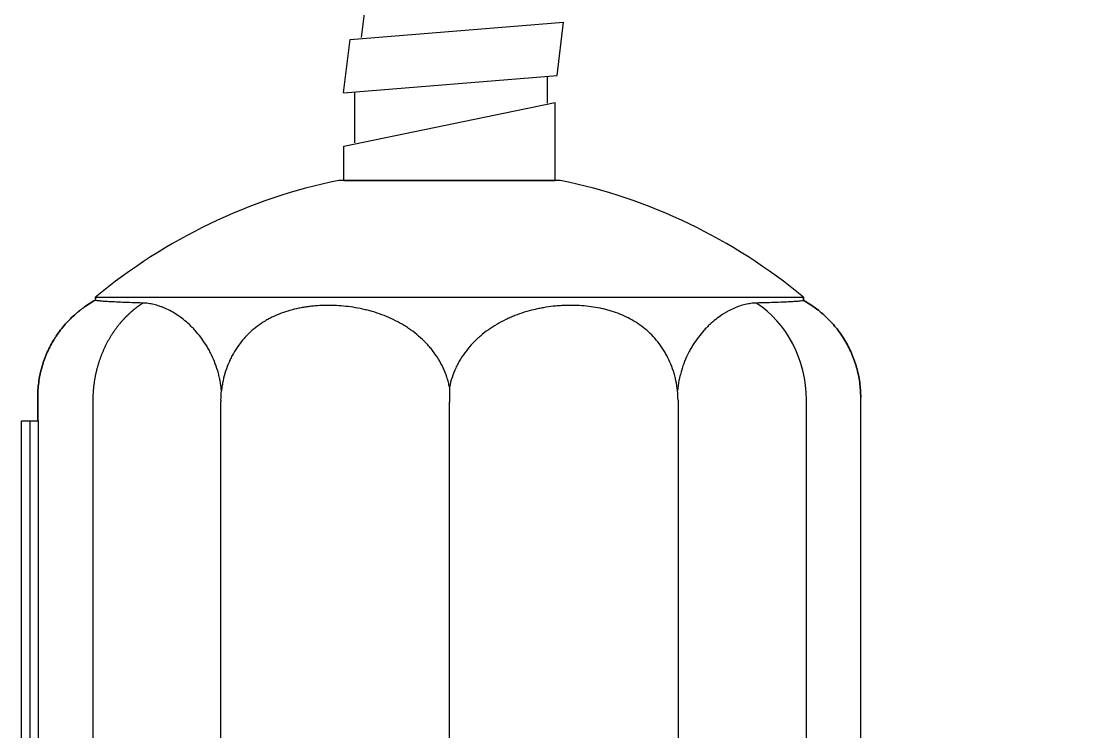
# Model space of a CAD drawing. Extents: x 1350 to 2592, y -2 to 907.
# Drawn here: x 1493.8 to 1558, y 225.5 to 267.8 of the extents above; entities that cross this region are included whole.
import ezdxf

# ---------------------------------------------------------------- set-up
doc = ezdxf.new("R2010")
doc.units = 0
doc.header["$LTSCALE"] = 10
doc.header["$MEASUREMENT"] = 0
doc.linetypes.add('CENTER', pattern=[2, 1.25, -0.25, 0.25, -0.25])
doc.layers.get('0').update_dxf_attribs({"linetype": 'CONTINUOUS'})

# ---------------------------------------------------------------- blocks, each defined once
blk = doc.blocks.new('G$CAE68A8B7')
at = {"ltscale": 0.5}
for p, q in [((32.1, 102.664), (18.9, 102.664)), ((4.411, 95.53), (4.411, 95.7)), ((4.411, 95.7), (46.589, 95.7)), ((4.411, 95.7), (4.411, 95.53)), ((46.589, 95.7), (46.589, 95.511)), ((46.589, 95.511), (46.589, 95.7)), ((0.964, 89.732), (0.964, 88.332)), ((0.964, 88.332), (0.964, 89.732)), ((4.248, 89.576), (4.248, 13.088)), ((11.883, 13.206), (11.883, 89.459)), ((25.5, 13.221), (25.5, 89.443)), ((39.117, 89.459), (39.117, 13.206)), ((46.769, 64.286), (46.769, 89.576)), ((50, 69.832), (50, 89.731)), ((50, 71.832), (50, 89.731)), ((0, 88.332), (0.513, 88.332)), ((0, 58.332), (0, 88.332)), ((0.513, 88.332), (1.012, 88.332)), ((0.513, 58.332), (0.513, 88.332)), ((1.012, 58.332), (1.012, 88.332)), ((50, 69.332), (50, 71.832))]:
    blk.add_line(p, q, dxfattribs=at)
for start, end in [(101.55438, 129.79233), (101.55438, 129.79233), (50.20767, 78.44562), (50.20767, 78.44562)]:
    blk.add_arc((25.5, 70.381), 32.951, start, end, dxfattribs=at)
blk.add_ellipse((41.04, 89.576), major_axis=(-0.201, 6.597), ratio=0.868033, start_param=4.685894, end_param=5.752469, dxfattribs=at)
for points, knots in [([(0.964, 89.732), (0.964, 90.029), (0.984, 90.324), (1.044, 90.764), (1.068, 90.91), (1.113, 91.128), (1.129, 91.201), (1.164, 91.345), (1.182, 91.417), (1.281, 91.773), (1.378, 92.05), (1.608, 92.59), (1.741, 92.852), (1.911, 93.139), (1.931, 93.171), (1.97, 93.234), (1.989, 93.265), (2.05, 93.359), (2.091, 93.421), (2.217, 93.603), (2.304, 93.722), (2.578, 94.067), (2.776, 94.284), (3.094, 94.59), (3.231, 94.713), (3.374, 94.831), (3.431, 94.878), (3.46, 94.901), (3.548, 94.97), (3.607, 95.015), (3.905, 95.233), (4.153, 95.39), (4.411, 95.53)], [0, 0, 0, 0, 0.125, 0.125, 0.1875, 0.1875, 0.21875, 0.21875, 0.25, 0.25, 0.375, 0.375, 0.5, 0.5, 0.515625, 0.515625, 0.53125, 0.53125, 0.5625, 0.5625, 0.625, 0.625, 0.75, 0.75, 0.8125, 0.828125, 0.828125, 0.84375, 0.84375, 0.875, 0.875, 1, 1, 1, 1]), ([(4.411, 95.53), (4.153, 95.39), (3.905, 95.233), (3.607, 95.015), (3.548, 94.97), (3.46, 94.901), (3.431, 94.878), (3.374, 94.831), (3.231, 94.713), (3.094, 94.59), (2.776, 94.284), (2.578, 94.067), (2.304, 93.722), (2.217, 93.603), (2.091, 93.421), (2.05, 93.359), (1.989, 93.265), (1.97, 93.234), (1.931, 93.171), (1.911, 93.139), (1.741, 92.852), (1.608, 92.59), (1.378, 92.05), (1.281, 91.773), (1.182, 91.417), (1.164, 91.345), (1.129, 91.201), (1.113, 91.128), (1.068, 90.91), (1.044, 90.764), (0.984, 90.324), (0.964, 90.029), (0.964, 89.732)], [0, 0, 0, 0, 0.125, 0.125, 0.15625, 0.15625, 0.171875, 0.171875, 0.1875, 0.25, 0.25, 0.375, 0.375, 0.4375, 0.4375, 0.46875, 0.46875, 0.484375, 0.484375, 0.5, 0.5, 0.625, 0.625, 0.75, 0.75, 0.78125, 0.78125, 0.8125, 0.8125, 0.875, 0.875, 1, 1, 1, 1]), ([(7.241, 95.354), (7.011, 95.361), (6.578, 95.374), (6.199, 95.389), (5.847, 95.403), (5.684, 95.41), (5.497, 95.419), (5.461, 95.421), (5.39, 95.425), (5.355, 95.427), (5.254, 95.432), (5.19, 95.436), (5.011, 95.447), (4.802, 95.462), (4.577, 95.485), (4.487, 95.5), (4.426, 95.515), (4.411, 95.523), (4.411, 95.53)], [0, 0, 0, 0, 0.125, 0.25, 0.25, 0.375, 0.375, 0.40625, 0.40625, 0.4375, 0.4375, 0.5, 0.5, 0.625, 0.75, 0.875, 0.875, 1, 1, 1, 1]), ([(7.241, 95.354), (7.23, 95.347), (7.21, 95.334), (7.179, 95.315), (7.149, 95.294), (7.118, 95.274), (7.088, 95.254), (7.057, 95.233), (7.027, 95.212), (6.997, 95.19), (6.967, 95.169), (6.937, 95.147), (6.907, 95.125), (6.877, 95.103), (6.848, 95.081), (6.818, 95.058), (6.788, 95.035), (6.759, 95.012), (6.73, 94.989), (6.701, 94.965), (6.672, 94.942), (6.643, 94.918), (6.614, 94.894), (6.585, 94.869), (6.557, 94.845), (6.528, 94.82), (6.5, 94.795), (6.472, 94.77), (6.443, 94.744), (6.415, 94.718), (6.388, 94.693), (6.36, 94.666), (6.332, 94.64), (6.305, 94.614), (6.278, 94.587), (6.25, 94.56), (6.223, 94.533), (6.196, 94.506), (6.17, 94.478), (6.143, 94.451), (6.117, 94.423), (6.09, 94.395), (6.064, 94.366), (6.038, 94.338), (6.012, 94.309), (5.986, 94.28), (5.961, 94.251), (5.925, 94.21), (5.878, 94.155), (5.822, 94.087), (5.766, 94.019), (5.712, 93.949), (5.658, 93.878), (5.605, 93.807), (5.553, 93.735), (5.502, 93.662), (5.452, 93.588), (5.403, 93.514), (5.355, 93.439), (5.308, 93.363), (5.262, 93.286), (5.216, 93.209), (5.172, 93.131), (5.129, 93.053), (5.087, 92.974), (5.046, 92.895), (5.005, 92.815), (4.966, 92.734), (4.928, 92.654), (4.891, 92.572), (4.855, 92.491), (4.82, 92.409), (4.786, 92.326), (4.754, 92.244), (4.722, 92.16), (4.691, 92.077), (4.662, 91.994), (4.633, 91.91), (4.606, 91.826), (4.579, 91.742), (4.554, 91.658), (4.53, 91.573), (4.506, 91.489), (4.484, 91.405), (4.463, 91.32), (4.443, 91.236), (4.424, 91.151), (4.406, 91.067), (4.389, 90.982), (4.373, 90.898), (4.358, 90.814), (4.344, 90.729), (4.331, 90.645), (4.319, 90.562), (4.308, 90.478), (4.298, 90.395), (4.289, 90.311), (4.281, 90.229), (4.273, 90.146), (4.267, 90.063), (4.262, 89.981), (4.257, 89.9), (4.254, 89.818), (4.251, 89.737), (4.249, 89.657), (4.249, 89.603), (4.248, 89.576)], [0, 0, 0, 0, 0.005743, 0.01149, 0.017243, 0.023, 0.028762, 0.034529, 0.040299, 0.046075, 0.051854, 0.057638, 0.063425, 0.069217, 0.075012, 0.080811, 0.086614, 0.09242, 0.098229, 0.104042, 0.109858, 0.115677, 0.121498, 0.127323, 0.13315, 0.13898, 0.144813, 0.150648, 0.156485, 0.162324, 0.168165, 0.174009, 0.179854, 0.185701, 0.191549, 0.197399, 0.20325, 0.209103, 0.214956, 0.220811, 0.226667, 0.232523, 0.23838, 0.244238, 0.250096, 0.255954, 0.261813, 0.267672, 0.280981, 0.29429, 0.307595, 0.320897, 0.334193, 0.347483, 0.360764, 0.374036, 0.387298, 0.400547, 0.413784, 0.427005, 0.440211, 0.4534, 0.46657, 0.479721, 0.492851, 0.505958, 0.519043, 0.532102, 0.545136, 0.558143, 0.571122, 0.584072, 0.596991, 0.609879, 0.622734, 0.635555, 0.648342, 0.661093, 0.673807, 0.686483, 0.699121, 0.711718, 0.724275, 0.736791, 0.749264, 0.761693, 0.774078, 0.786418, 0.798712, 0.81096, 0.82316, 0.835311, 0.847414, 0.859467, 0.871469, 0.883421, 0.895321, 0.907168, 0.918963, 0.930704, 0.942392, 0.954024, 0.965602, 0.977124, 0.98859, 1, 1, 1, 1]), ([(11.916, 90.13), (11.897, 90.33), (11.869, 90.53), (11.826, 90.754), (11.821, 90.779), (11.81, 90.829), (11.805, 90.854), (11.789, 90.928), (11.755, 91.076), (11.716, 91.22), (11.632, 91.505), (11.567, 91.689), (11.424, 92.048), (11.344, 92.222), (11.236, 92.433), (11.214, 92.475), (11.169, 92.558), (11.101, 92.681), (11.03, 92.799), (10.884, 93.031), (10.783, 93.177), (10.571, 93.456), (10.461, 93.589), (10.32, 93.746), (10.291, 93.777), (10.234, 93.838), (10.176, 93.898), (10.118, 93.956), (10.06, 94.014), (10.03, 94.042), (9.883, 94.18), (9.765, 94.281), (9.527, 94.47), (9.408, 94.556), (9.17, 94.715), (9.05, 94.788), (8.812, 94.919), (8.693, 94.978), (8.545, 95.043), (8.516, 95.056), (8.457, 95.08), (8.369, 95.116), (8.282, 95.148), (8.109, 95.207), (7.882, 95.272), (7.664, 95.313), (7.502, 95.335), (7.449, 95.341), (7.344, 95.35), (7.292, 95.353), (7.241, 95.354)], [0, 0, 0, 0, 0.0625, 0.0625, 0.070313, 0.070313, 0.078125, 0.078125, 0.09375, 0.125, 0.125, 0.1875, 0.1875, 0.25, 0.25, 0.265625, 0.265625, 0.28125, 0.3125, 0.3125, 0.375, 0.375, 0.4375, 0.4375, 0.453125, 0.453125, 0.46875, 0.484375, 0.484375, 0.5, 0.5, 0.5625, 0.5625, 0.625, 0.625, 0.6875, 0.6875, 0.75, 0.75, 0.765625, 0.765625, 0.78125, 0.8125, 0.8125, 0.875, 0.9375, 0.9375, 0.96875, 0.96875, 1, 1, 1, 1]), ([(25.5, 90.339), (25.481, 90.438), (25.453, 90.562), (25.42, 90.685), (25.407, 90.734), (25.4, 90.758), (25.378, 90.832), (25.363, 90.88), (25.284, 91.121), (25.21, 91.308), (25.04, 91.671), (24.945, 91.848), (24.735, 92.189), (24.62, 92.355), (24.464, 92.556), (24.432, 92.596), (24.367, 92.674), (24.334, 92.713), (24.235, 92.828), (24.167, 92.902), (23.958, 93.12), (23.812, 93.258), (23.507, 93.519), (23.348, 93.642), (23.143, 93.788), (23.101, 93.817), (23.018, 93.873), (22.975, 93.901), (22.848, 93.983), (22.762, 94.036), (22.502, 94.188), (22.326, 94.282), (21.968, 94.455), (21.786, 94.534), (21.417, 94.678), (21.231, 94.744), (20.947, 94.832), (20.852, 94.86), (20.661, 94.912), (20.565, 94.937), (20.279, 95.005), (19.897, 95.083), (19.326, 95.164), (18.758, 95.209), (18.191, 95.222), (17.815, 95.207), (17.581, 95.191), (17.534, 95.187), (17.44, 95.179), (17.3, 95.166), (17.069, 95.139), (16.885, 95.111), (16.703, 95.08), (16.612, 95.063), (16.342, 95.007), (16.165, 94.964), (15.817, 94.864), (15.646, 94.808), (15.31, 94.681), (15.145, 94.611), (14.943, 94.514), (14.902, 94.494), (14.822, 94.453), (14.782, 94.432), (14.663, 94.368), (14.585, 94.324), (14.355, 94.186), (14.207, 94.087), (13.92, 93.873), (13.781, 93.76), (13.582, 93.577), (13.516, 93.514), (13.42, 93.417), (13.388, 93.384), (13.326, 93.317), (13.295, 93.283), (13.143, 93.112), (13.029, 92.969), (12.815, 92.669), (12.715, 92.512), (12.575, 92.266), (12.508, 92.141), (12.446, 92.011), (12.405, 91.923), (12.385, 91.879), (12.288, 91.658), (12.22, 91.477), (12.102, 91.107), (12.052, 90.917), (11.99, 90.627), (11.963, 90.48), (11.937, 90.306), (11.927, 90.231), (11.921, 90.181), (11.918, 90.156), (11.916, 90.13)], [0, 0, 0, 0, 0.015625, 0.019531, 0.019531, 0.023437, 0.023437, 0.03125, 0.03125, 0.0625, 0.0625, 0.09375, 0.09375, 0.125, 0.125, 0.132812, 0.132812, 0.140625, 0.140625, 0.15625, 0.15625, 0.1875, 0.1875, 0.21875, 0.21875, 0.226562, 0.226562, 0.234375, 0.234375, 0.25, 0.25, 0.28125, 0.28125, 0.3125, 0.3125, 0.34375, 0.34375, 0.359375, 0.359375, 0.375, 0.375, 0.40625, 0.4375, 0.46875, 0.5, 0.53125, 0.53125, 0.539063, 0.539063, 0.546875, 0.5625, 0.578125, 0.578125, 0.59375, 0.59375, 0.625, 0.625, 0.65625, 0.65625, 0.6875, 0.6875, 0.695313, 0.695313, 0.703125, 0.703125, 0.71875, 0.71875, 0.75, 0.75, 0.78125, 0.78125, 0.796875, 0.796875, 0.804688, 0.804688, 0.8125, 0.8125, 0.84375, 0.84375, 0.875, 0.875, 0.890625, 0.898437, 0.898437, 0.90625, 0.90625, 0.9375, 0.9375, 0.96875, 0.96875, 0.984375, 0.992188, 0.996094, 0.996094, 1, 1, 1, 1]), ([(39.084, 90.13), (39.063, 90.329), (39.027, 90.552), (38.979, 90.772), (38.968, 90.821), (38.962, 90.846), (38.945, 90.919), (38.932, 90.967), (38.894, 91.111), (38.867, 91.206), (38.777, 91.484), (38.709, 91.665), (38.556, 92.014), (38.472, 92.184), (38.332, 92.43), (38.283, 92.51), (38.207, 92.629), (38.181, 92.669), (38.129, 92.747), (38.102, 92.785), (37.967, 92.974), (37.852, 93.117), (37.611, 93.389), (37.484, 93.517), (37.218, 93.76), (37.079, 93.875), (36.788, 94.09), (36.639, 94.189), (36.333, 94.373), (36.176, 94.457), (35.855, 94.611), (35.69, 94.681), (35.354, 94.808), (35.182, 94.864), (34.963, 94.927), (34.919, 94.939), (34.83, 94.963), (34.786, 94.974), (34.653, 95.007), (34.564, 95.027), (34.295, 95.082), (34.115, 95.112), (33.751, 95.162), (33.384, 95.199), (33.012, 95.214), (32.636, 95.218), (32.447, 95.214), (32.161, 95.2), (32.065, 95.194), (31.921, 95.182), (31.873, 95.178), (31.777, 95.169), (31.728, 95.164), (31.487, 95.137), (31.294, 95.11), (31.053, 95.069), (31.005, 95.06), (30.909, 95.042), (30.861, 95.032), (30.717, 95.003), (30.621, 94.981), (30.335, 94.913), (30.145, 94.861), (29.769, 94.744), (29.583, 94.678), (29.305, 94.57), (29.167, 94.512), (29.03, 94.451), (28.939, 94.409), (28.894, 94.388), (28.668, 94.279), (28.491, 94.184), (28.146, 93.982), (27.978, 93.873), (27.65, 93.641), (27.491, 93.517), (27.26, 93.319), (27.185, 93.251), (27.038, 93.112), (26.967, 93.042), (26.758, 92.824), (26.627, 92.672), (26.38, 92.355), (26.265, 92.189), (26.132, 91.973), (26.106, 91.929), (26.055, 91.841), (26.031, 91.797), (25.959, 91.663), (25.914, 91.573), (25.787, 91.3), (25.713, 91.113), (25.589, 90.733), (25.538, 90.538), (25.5, 90.339)], [0, 0, 0, 0, 0.03125, 0.035156, 0.035156, 0.039062, 0.039062, 0.046875, 0.046875, 0.0625, 0.0625, 0.09375, 0.09375, 0.125, 0.125, 0.140625, 0.140625, 0.148437, 0.148437, 0.15625, 0.15625, 0.1875, 0.1875, 0.21875, 0.21875, 0.25, 0.25, 0.28125, 0.28125, 0.3125, 0.3125, 0.34375, 0.34375, 0.375, 0.375, 0.382812, 0.382812, 0.390625, 0.390625, 0.40625, 0.40625, 0.4375, 0.4375, 0.46875, 0.5, 0.5, 0.53125, 0.53125, 0.546875, 0.546875, 0.554687, 0.554687, 0.5625, 0.5625, 0.59375, 0.59375, 0.601562, 0.601562, 0.609375, 0.609375, 0.625, 0.625, 0.65625, 0.65625, 0.6875, 0.6875, 0.703125, 0.710937, 0.710937, 0.71875, 0.71875, 0.75, 0.75, 0.78125, 0.78125, 0.8125, 0.8125, 0.828125, 0.828125, 0.84375, 0.84375, 0.875, 0.875, 0.90625, 0.90625, 0.914062, 0.914062, 0.921875, 0.921875, 0.9375, 0.9375, 0.96875, 0.96875, 1, 1, 1, 1]), ([(43.764, 95.354), (43.661, 95.351), (43.556, 95.343), (43.343, 95.314), (43.234, 95.294), (43.013, 95.242), (42.901, 95.21), (42.673, 95.133), (42.558, 95.088), (42.324, 94.986), (42.205, 94.927), (42.055, 94.845), (42.025, 94.829), (41.964, 94.794), (41.934, 94.776), (41.843, 94.721), (41.782, 94.683), (41.601, 94.563), (41.48, 94.476), (41.241, 94.286), (41.122, 94.184), (40.974, 94.046), (40.945, 94.018), (40.886, 93.961), (40.799, 93.873), (40.713, 93.782), (40.544, 93.595), (40.434, 93.463), (40.222, 93.184), (40.12, 93.037), (39.998, 92.843), (39.973, 92.804), (39.926, 92.724), (39.902, 92.684), (39.832, 92.562), (39.788, 92.479), (39.659, 92.227), (39.579, 92.054), (39.435, 91.696), (39.37, 91.511), (39.286, 91.225), (39.259, 91.128), (39.229, 91.005), (39.223, 90.98), (39.212, 90.931), (39.195, 90.856), (39.18, 90.782), (39.132, 90.533), (39.103, 90.333), (39.084, 90.13)], [0, 0, 0, 0, 0.0625, 0.0625, 0.125, 0.125, 0.1875, 0.1875, 0.25, 0.25, 0.3125, 0.3125, 0.328125, 0.328125, 0.34375, 0.34375, 0.375, 0.375, 0.4375, 0.4375, 0.5, 0.5, 0.515625, 0.515625, 0.53125, 0.5625, 0.5625, 0.625, 0.625, 0.6875, 0.6875, 0.703125, 0.703125, 0.71875, 0.71875, 0.75, 0.75, 0.8125, 0.8125, 0.875, 0.875, 0.90625, 0.90625, 0.914063, 0.914063, 0.921875, 0.9375, 0.9375, 1, 1, 1, 1]), ([(46.589, 95.511), (46.589, 95.504), (46.559, 95.49), (46.469, 95.477), (46.349, 95.463), (46.274, 95.456), (46.161, 95.448), (46.138, 95.446), (46.089, 95.443), (46.063, 95.441), (45.984, 95.436), (45.928, 95.433), (45.748, 95.423), (45.48, 95.41), (44.996, 95.391), (44.429, 95.372), (43.995, 95.36), (43.764, 95.354)], [0, 0, 0, 0, 0.125, 0.25, 0.25, 0.375, 0.375, 0.40625, 0.40625, 0.4375, 0.4375, 0.5, 0.5, 0.625, 0.75, 0.875, 1, 1, 1, 1]), ([(46.589, 95.511), (46.67, 95.466), (46.879, 95.344), (47.208, 95.129), (47.568, 94.856), (47.909, 94.559), (48.227, 94.241), (48.523, 93.901), (48.796, 93.541), (49.044, 93.163), (49.264, 92.771), (49.458, 92.363), (49.624, 91.943), (49.76, 91.513), (49.867, 91.076), (49.944, 90.631), (49.99, 90.181), (50, 89.881), (50, 89.731)], [0, 0, 0, 0, 0.039454, 0.103491, 0.167527, 0.231563, 0.2956, 0.359636, 0.423673, 0.487709, 0.551745, 0.615782, 0.679818, 0.743854, 0.807891, 0.871927, 0.935964, 1, 1, 1, 1]), ([(50, 89.731), (50, 89.881), (49.99, 90.181), (49.944, 90.631), (49.867, 91.076), (49.76, 91.513), (49.624, 91.943), (49.458, 92.363), (49.264, 92.771), (49.044, 93.163), (48.796, 93.541), (48.523, 93.901), (48.227, 94.241), (47.909, 94.559), (47.568, 94.856), (47.208, 95.129), (46.879, 95.344), (46.67, 95.466), (46.589, 95.511)], [0, 0, 0, 0, 0.064036, 0.128073, 0.192109, 0.256146, 0.320182, 0.384218, 0.448255, 0.512291, 0.576327, 0.640364, 0.7044, 0.768437, 0.832473, 0.896509, 0.960546, 1, 1, 1, 1]), ([(25.5, 90.339), (25.5, 90.19), (25.5, 90.04), (25.5, 89.742), (25.5, 89.592), (25.5, 89.443)], [0, 0, 0, 0, 0.5, 0.5, 1, 1, 1, 1])]:
    blk.add_open_spline(points, degree=3, knots=knots, dxfattribs=at)
for points in [[(11.884, 89.564), (11.887, 89.753), (11.898, 89.941), (11.916, 90.13)], [(39.116, 89.564), (39.113, 89.753), (39.102, 89.941), (39.084, 90.13)], [(11.884, 89.564), (11.884, 89.529), (11.883, 89.493), (11.883, 89.458)], [(39.116, 89.564), (39.116, 89.529), (39.117, 89.493), (39.117, 89.458)]]:
    blk.add_open_spline(points, degree=3, dxfattribs=at)

msp = doc.modelspace()

# ---------------------------------------------------------------- linework, layer by layer
for p, q in [((1514.102, 266.859), (1514.471, 269.869)), ((1513.424, 266.734), (1526.145, 267.768)), ((1525.754, 264.59), (1526.145, 267.768)), ((1513.034, 263.556), (1513.424, 266.734)), ((1513.034, 263.556), (1525.754, 264.59)), ((1525.18, 262.943), (1525.18, 264.544)), ((1513.708, 260.578), (1513.708, 263.611)), ((1513.05, 260.371), (1525.649, 262.968)), ((1525.649, 258.332), (1525.649, 262.968)), ((1513.05, 258.332), (1513.05, 260.371))]:
    msp.add_line(p, q)
at = {"ltscale": 0.5}
msp.add_line((1513.05, 258.332), (1525.649, 258.332), dxfattribs=at)
at = {"color": 1, "linetype": 'CENTER'}
msp.add_spline([(1531.464, 120.343), (1539.706, 109.53), (1541.515, 108.771), (1566.063, 105.529), (1585.864, 125.3), (1593.978, 175.625), (1600.894, 246.055)], degree=3, dxfattribs=at)

# ---------------------------------------------------------------- block references
at = {"ltscale": 0.5}
msp.add_blockref('G$CAE68A8B7', (1493.849, 155.668), dxfattribs=at)

doc.saveas('drawing.dxf')
